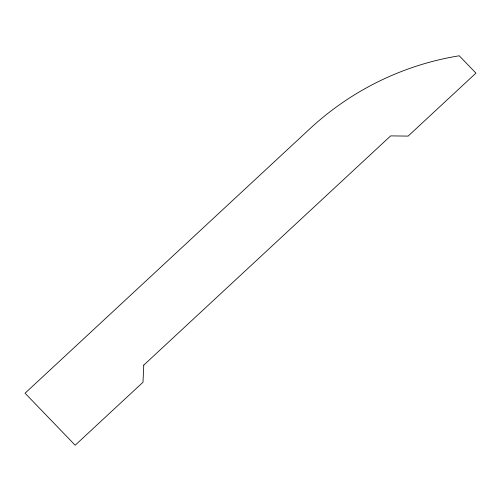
<?xml version="1.0" encoding="UTF-8"?>
<svg xmlns="http://www.w3.org/2000/svg" width="501" height="501" viewBox="0 0 501 501"><rect width="100%" height="100%" fill="white"/><g stroke="black" fill="none" stroke-linecap="round" stroke-linejoin="round"><path stroke-width="0.75" d="M143.762 365.11L143.004 382.238L75.169 445.214L25.05 393.21L310.088 128.575A277.241 267.158 -28.3 0 1 459.242 55.786L475.95 73.121L408.115 136.103L390.655 135.89L143.762 365.11"/></g></svg>
